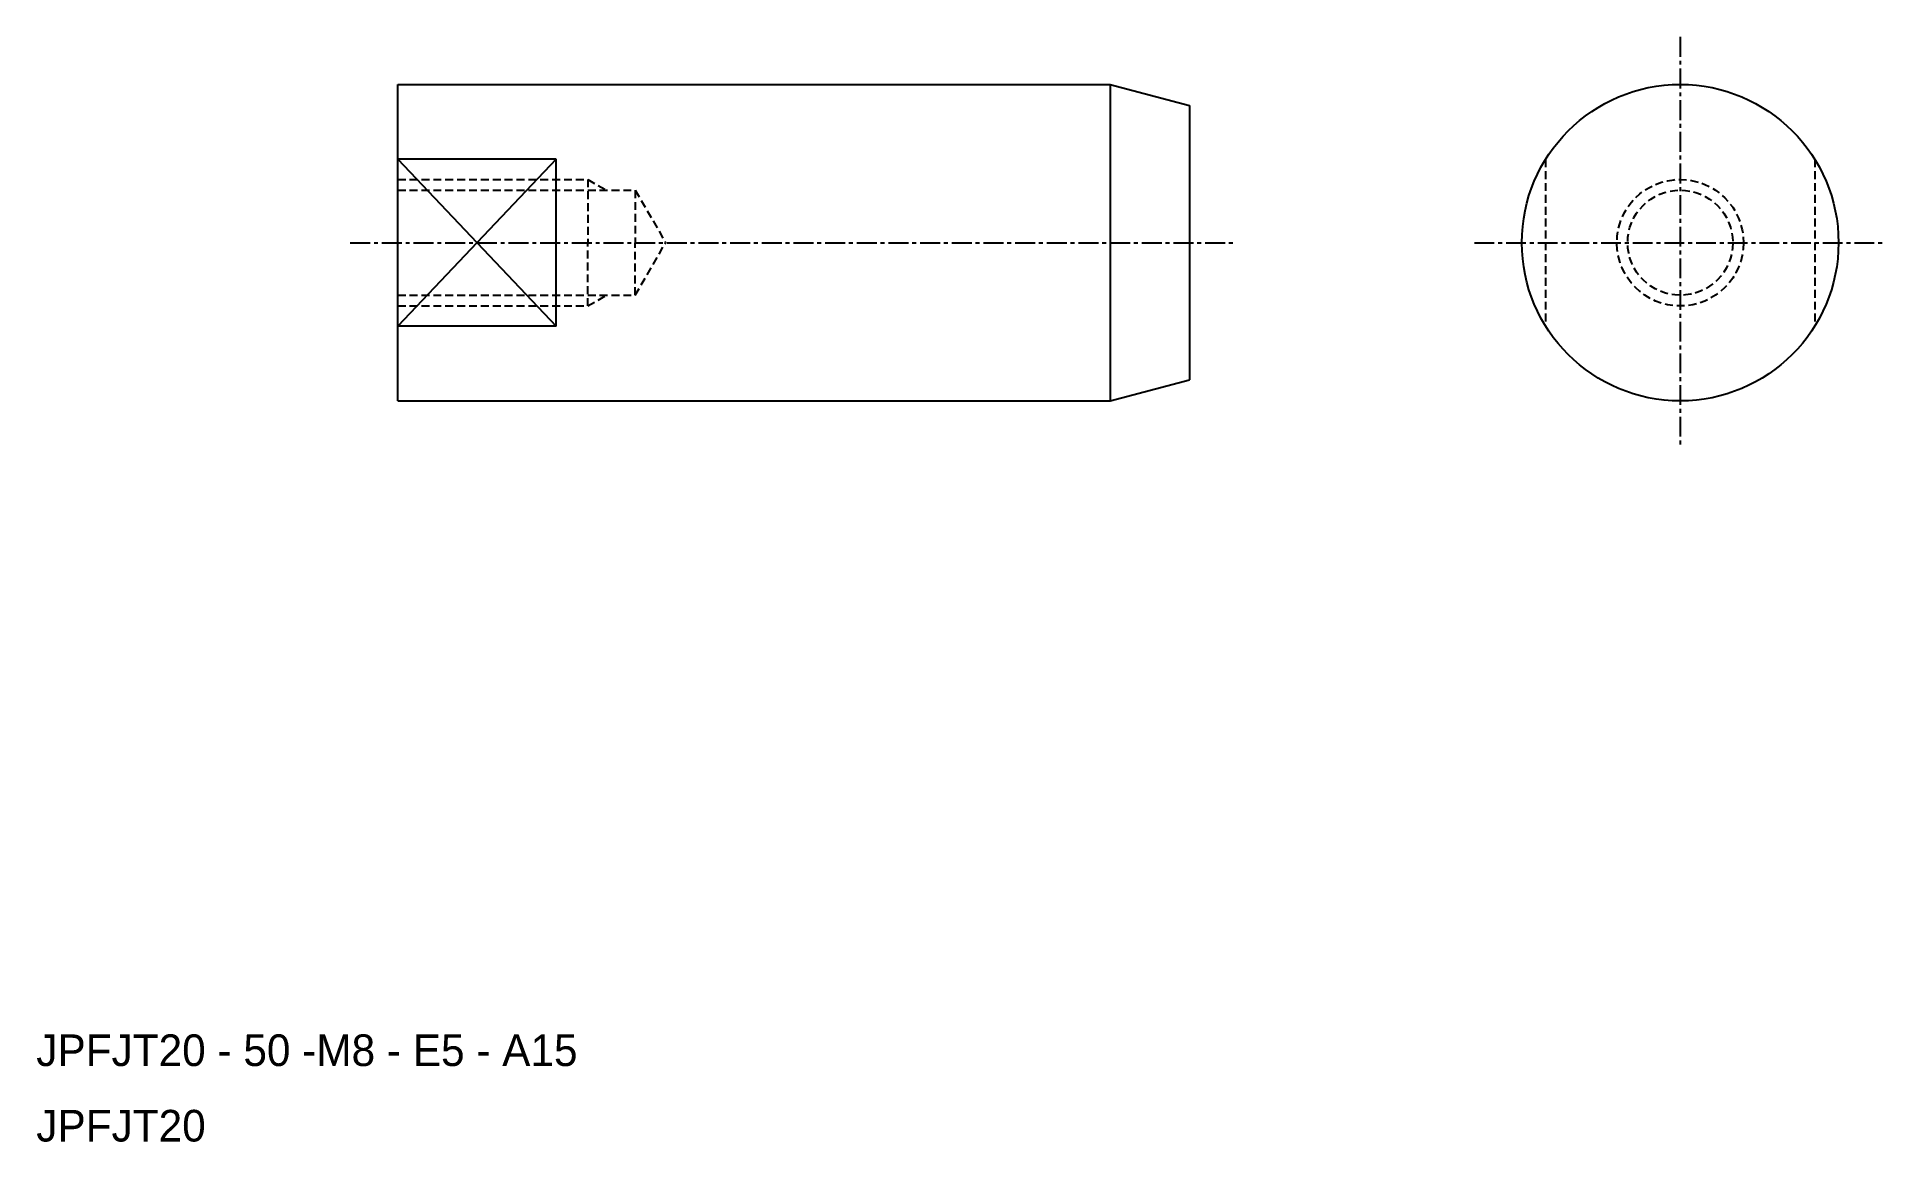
# Model space of a CAD drawing. Extents: x 397 to 514, y 143 to 213.
import ezdxf

# ---------------------------------------------------------------- set-up
doc = ezdxf.new("R2010")
doc.units = 0
doc.linetypes.add('CENTER', pattern=[2, 1.25, -0.25, 0.25, -0.25])
doc.linetypes.add('DASHED', pattern=[0.75, 0.5, -0.25])
doc.layers.get('0').update_dxf_attribs({"linetype": 'CONTINUOUS'})
doc.layers.add('CENTER', color=1, linetype='CENTER')

msp = doc.modelspace()

# ---------------------------------------------------------------- linework, layer by layer
at = {"color": 7, "linetype": 'CONTINUOUS'}
for p, q in [((420.18, 209.92), (465.18, 209.92)), ((420.18, 189.92), (420.18, 209.92)), ((465.18, 209.92), (470.18, 208.58)), ((465.18, 209.92), (465.18, 189.92)), ((470.18, 208.58), (470.18, 191.26)), ((430.18, 205.19), (420.18, 194.65)), ((420.18, 205.19), (430.18, 194.65)), ((430.18, 205.19), (420.18, 205.19)), ((430.18, 194.65), (430.18, 205.19)), ((430.18, 194.65), (420.18, 194.65)), ((465.18, 189.92), (470.18, 191.26)), ((420.18, 189.92), (465.18, 189.92))]:
    msp.add_line(p, q, dxfattribs=at)
at = {"color": 3, "linetype": 'DASHED'}
for p, q in [((492.68, 205.19), (492.68, 194.65)), ((509.68, 205.19), (509.68, 194.65)), ((420.18, 203.92), (432.18, 203.92)), ((420.18, 203.24), (435.18, 203.24)), ((432.18, 203.92), (432.18, 199.92)), ((432.18, 203.92), (433.35, 203.24)), ((435.18, 203.24), (437.1, 199.92)), ((435.18, 203.24), (435.18, 199.92)), ((432.18, 195.92), (432.18, 199.92)), ((435.18, 196.6), (437.1, 199.92)), ((435.18, 196.6), (435.18, 199.92)), ((420.18, 196.6), (435.18, 196.6)), ((432.18, 195.92), (433.35, 196.6)), ((420.18, 195.92), (432.18, 195.92))]:
    msp.add_line(p, q, dxfattribs=at)
at = {"color": 7, "linetype": 'CONTINUOUS'}
msp.add_circle((501.18, 199.92), 10, dxfattribs=at)
at = {"color": 3, "linetype": 'DASHED'}
for radius in [4, 3.32]:
    msp.add_circle((501.18, 199.92), radius, dxfattribs=at)
at = {"layer": 'CENTER', "color": 1, "linetype": 'CENTER'}
for p, q in [((501.18, 212.92), (501.18, 186.92)), ((417.18, 199.92), (473.18, 199.92)), ((488.18, 199.92), (514.18, 199.92))]:
    msp.add_line(p, q, dxfattribs=at)

# ---------------------------------------------------------------- texts
at = {"color": 7, "linetype": 'CONTINUOUS'}
for s, p in [('JPFJT20 - 50 -M8 - E5 - A15', (397.35, 147.89)), ('JPFJT20', (397.35, 143.12))]:
    msp.add_text(s, height=2, dxfattribs=at).set_placement(p)

doc.saveas('drawing.dxf')
